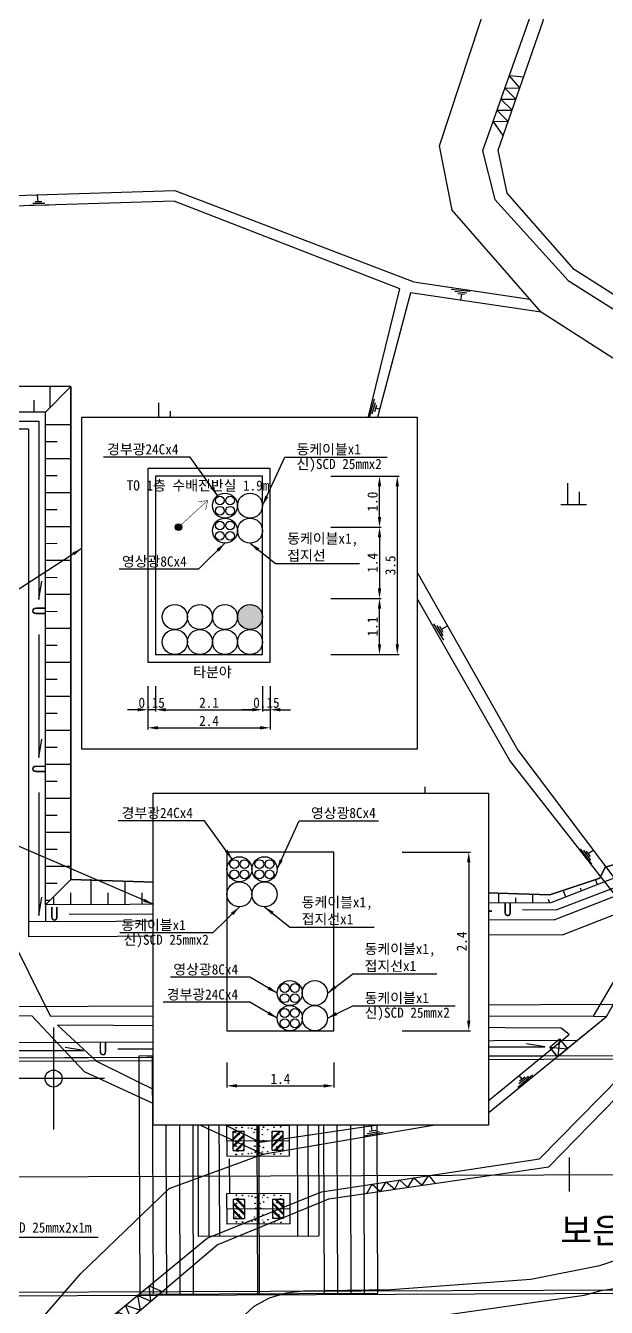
# Model space of a CAD drawing. Extents: x -24986 to -24513, y 27940 to 28142.
# Drawn here: x -24628.6 to -24594.4, y 27994.4 to 28069.8 of the extents above; entities that cross this region are included whole.
import ezdxf
from ezdxf.enums import TextEntityAlignment as Align

# ---------------------------------------------------------------- set-up
doc = ezdxf.new("R2010")
doc.units = 0
doc.header["$MEASUREMENT"] = 0
doc.layers.get('Defpoints').update_dxf_attribs({"linetype": 'CONTINUOUS'})
for name, color, linetype in [('TX-LINE', 2, 'CONTINUOUS'), ('TZ-BASE', 253, 'CONTINUOUS'), ('TZ-DIMS', 1, 'CONTINUOUS'), ('TZ-LINE', 7, 'CONTINUOUS'), ('TZ-TEXT', 6, 'CONTINUOUS')]:
    doc.layers.add(name, color=color, linetype=linetype)
doc.styles.get("Standard").update_dxf_attribs({"font": 'GulimChe.ttf'})
doc.dimstyles.new('D200', dxfattribs={"dimscale": 0.2, "dimtxt": 3, "dimasz": 3, "dimexe": 0.5, "dimexo": 0.5, "dimgap": 0.5, "dimtad": 1, "dimdec": 0, "dimzin": 1, "dimdsep": 46, "dimlunit": 6, "dimtxsty": 'Standard', "dimcen": 1, "dimclrd": 1, "dimclre": 1, "dimclrt": 3, "dimadec": 0, "dimazin": 0, "dimtfac": 1, "dimtdec": 0, "dimtix": 1, "dimtmove": 2, "dimatfit": 3, "dimfxl": 0, "dimtvp": 2, "dimlwd": -1, "dimlwe": -1, "dimarcsym": 0})
doc.dimstyles.new('지시선200', dxfattribs={"dimscale": 0.2, "dimtxt": 3, "dimasz": 3, "dimexe": 0.5, "dimexo": 0.5, "dimgap": 0.5, "dimtad": 1, "dimdec": 0, "dimzin": 1, "dimdsep": 46, "dimlunit": 6, "dimtxsty": 'Standard', "dimcen": 1, "dimclrd": 6, "dimclre": 6, "dimclrt": 3, "dimadec": 0, "dimazin": 0, "dimtfac": 1, "dimtdec": 0, "dimtix": 1, "dimtmove": 2, "dimatfit": 3, "dimfxl": 0, "dimtvp": 2, "dimlwd": -1, "dimlwe": -1, "dimarcsym": 0})

# ---------------------------------------------------------------- blocks, each defined once
blk = doc.blocks.new('*D15')
at = {"layer": 'Defpoints', "color": 0}
for p in [(-24610.713, 28036.085), (-24607.75, 28036.085), (-24610.713, 28032.785)]:
    blk.add_point(p, dxfattribs=at)
at = {"layer": 'TZ-DIMS', "color": 1}
for p, q in [((-24610.613, 28036.085), (-24607.65, 28036.085)), ((-24607.75, 28033.385), (-24607.75, 28035.485)), ((-24610.613, 28032.785), (-24607.65, 28032.785))]:
    blk.add_line(p, q, dxfattribs=at)
for points in [[(-24607.85, 28035.485), (-24607.65, 28035.485), (-24607.75, 28036.085)], [(-24607.85, 28033.385), (-24607.65, 28033.385), (-24607.75, 28032.785)]]:
    blk.add_solid(points, dxfattribs=at)
at = {"layer": 'TZ-DIMS', "color": 3, "insert": (-24608.158, 28034.435), "char_height": 0.6, "width": 1.13871, "attachment_point": 5, "rotation": 90}
blk.add_mtext('1.1', dxfattribs=at)
blk = doc.blocks.new('*D16')
at = {"layer": 'Defpoints', "color": 0}
for p in [(-24610.713, 28043.285), (-24607.75, 28043.285), (-24610.713, 28040.291)]:
    blk.add_point(p, dxfattribs=at)
at = {"layer": 'TZ-DIMS', "color": 1}
for p, q in [((-24610.613, 28043.285), (-24607.65, 28043.285)), ((-24607.75, 28040.891), (-24607.75, 28042.685)), ((-24610.613, 28040.291), (-24607.65, 28040.291))]:
    blk.add_line(p, q, dxfattribs=at)
for points in [[(-24607.85, 28042.685), (-24607.65, 28042.685), (-24607.75, 28043.285)], [(-24607.85, 28040.891), (-24607.65, 28040.891), (-24607.75, 28040.291)]]:
    blk.add_solid(points, dxfattribs=at)
at = {"layer": 'TZ-DIMS', "color": 3, "insert": (-24608.158, 28041.788), "char_height": 0.6, "attachment_point": 5, "rotation": 90}
blk.add_mtext('1.0', dxfattribs=at)
blk = doc.blocks.new('*D17')
at = {"layer": 'Defpoints', "color": 0}
for p in [(-24610.713, 28040.285), (-24610.713, 28036.085), (-24607.75, 28036.085)]:
    blk.add_point(p, dxfattribs=at)
at = {"layer": 'TZ-DIMS', "color": 1}
for p, q in [((-24610.613, 28040.285), (-24607.65, 28040.285)), ((-24607.75, 28039.685), (-24607.75, 28036.685)), ((-24610.613, 28036.085), (-24607.65, 28036.085))]:
    blk.add_line(p, q, dxfattribs=at)
for points in [[(-24607.85, 28039.685), (-24607.65, 28039.685), (-24607.75, 28040.285)], [(-24607.85, 28036.685), (-24607.65, 28036.685), (-24607.75, 28036.085)]]:
    blk.add_solid(points, dxfattribs=at)
at = {"layer": 'TZ-DIMS', "color": 3, "insert": (-24608.158, 28038.185), "char_height": 0.6, "width": 1.13871, "attachment_point": 5, "rotation": 90}
blk.add_mtext('1.4', dxfattribs=at)
blk = doc.blocks.new('*D18')
at = {"layer": 'Defpoints', "color": 0}
for p in [(-24610.713, 28043.285), (-24610.713, 28032.785), (-24606.703, 28032.785)]:
    blk.add_point(p, dxfattribs=at)
at = {"layer": 'TZ-DIMS', "color": 1}
for p, q in [((-24610.613, 28043.285), (-24606.603, 28043.285)), ((-24606.703, 28042.685), (-24606.703, 28033.385)), ((-24610.613, 28032.785), (-24606.603, 28032.785))]:
    blk.add_line(p, q, dxfattribs=at)
for points in [[(-24606.803, 28042.685), (-24606.603, 28042.685), (-24606.703, 28043.285)], [(-24606.803, 28033.385), (-24606.603, 28033.385), (-24606.703, 28032.785)]]:
    blk.add_solid(points, dxfattribs=at)
at = {"layer": 'TZ-DIMS', "color": 3, "insert": (-24607.11, 28038.035), "char_height": 0.6, "attachment_point": 5, "rotation": 90}
blk.add_mtext('3.5', dxfattribs=at)
blk = doc.blocks.new('*D19')
at = {"layer": 'Defpoints', "color": 0}
for p in [(-24621.384, 28031.019), (-24620.934, 28031.019), (-24621.384, 28029.54)]:
    blk.add_point(p, dxfattribs=at)
at = {"layer": 'TZ-LINE', "color": 1}
for p, q in [((-24621.384, 28030.919), (-24621.384, 28029.44)), ((-24620.934, 28030.919), (-24620.934, 28029.44)), ((-24621.984, 28029.54), (-24622.584, 28029.54)), ((-24620.934, 28029.54), (-24621.384, 28029.54)), ((-24620.334, 28029.54), (-24619.734, 28029.54))]:
    blk.add_line(p, q, dxfattribs=at)
for points in [[(-24621.984, 28029.64), (-24621.984, 28029.44), (-24621.384, 28029.54)], [(-24620.334, 28029.64), (-24620.334, 28029.44), (-24620.934, 28029.54)]]:
    blk.add_solid(points, dxfattribs=at)
at = {"layer": 'TZ-LINE', "color": 3, "insert": (-24621.159, 28029.948), "char_height": 0.6, "attachment_point": 5}
blk.add_mtext('0.15', dxfattribs=at)
blk = doc.blocks.new('*D20')
at = {"layer": 'Defpoints', "color": 0}
for p in [(-24620.934, 28031.019), (-24614.634, 28031.019), (-24614.634, 28029.54)]:
    blk.add_point(p, dxfattribs=at)
at = {"layer": 'TZ-LINE', "color": 1}
for p, q in [((-24620.934, 28030.919), (-24620.934, 28029.44)), ((-24614.634, 28030.919), (-24614.634, 28029.44)), ((-24620.334, 28029.54), (-24615.234, 28029.54))]:
    blk.add_line(p, q, dxfattribs=at)
for points in [[(-24620.334, 28029.64), (-24620.334, 28029.44), (-24620.934, 28029.54)], [(-24615.234, 28029.64), (-24615.234, 28029.44), (-24614.634, 28029.54)]]:
    blk.add_solid(points, dxfattribs=at)
at = {"layer": 'TZ-LINE', "color": 3, "insert": (-24617.784, 28029.948), "char_height": 0.6, "attachment_point": 5}
blk.add_mtext('2.1', dxfattribs=at)
blk = doc.blocks.new('*D21')
at = {"layer": 'Defpoints', "color": 0}
for p in [(-24614.634, 28031.019), (-24614.184, 28031.019), (-24614.184, 28029.54)]:
    blk.add_point(p, dxfattribs=at)
at = {"layer": 'TZ-LINE', "color": 1}
for p, q in [((-24614.634, 28030.919), (-24614.634, 28029.44)), ((-24614.184, 28030.919), (-24614.184, 28029.44)), ((-24615.234, 28029.54), (-24615.834, 28029.54)), ((-24614.634, 28029.54), (-24614.184, 28029.54)), ((-24613.584, 28029.54), (-24612.984, 28029.54))]:
    blk.add_line(p, q, dxfattribs=at)
for points in [[(-24615.234, 28029.64), (-24615.234, 28029.44), (-24614.634, 28029.54)], [(-24613.584, 28029.64), (-24613.584, 28029.44), (-24614.184, 28029.54)]]:
    blk.add_solid(points, dxfattribs=at)
at = {"layer": 'TZ-LINE', "color": 3, "insert": (-24614.409, 28029.948), "char_height": 0.6, "attachment_point": 5}
blk.add_mtext('0.15', dxfattribs=at)
blk = doc.blocks.new('*D22')
at = {"layer": 'Defpoints', "color": 0}
for p in [(-24621.384, 28031.019), (-24614.184, 28031.019), (-24614.184, 28028.476)]:
    blk.add_point(p, dxfattribs=at)
at = {"layer": 'TZ-LINE', "color": 1}
for p, q in [((-24621.384, 28030.919), (-24621.384, 28028.376)), ((-24614.184, 28030.919), (-24614.184, 28028.376)), ((-24620.784, 28028.476), (-24614.784, 28028.476))]:
    blk.add_line(p, q, dxfattribs=at)
for points in [[(-24620.784, 28028.576), (-24620.784, 28028.376), (-24621.384, 28028.476)], [(-24614.784, 28028.576), (-24614.784, 28028.376), (-24614.184, 28028.476)]]:
    blk.add_solid(points, dxfattribs=at)
at = {"layer": 'TZ-LINE', "color": 3, "insert": (-24617.784, 28028.884), "char_height": 0.6, "attachment_point": 5}
blk.add_mtext('2.4', dxfattribs=at)
blk = doc.blocks.new('*D23')
at = {"layer": 'Defpoints', "color": 0}
for p in [(-24606.51, 28021.149), (-24606.51, 28010.649), (-24602.5, 28010.649)]:
    blk.add_point(p, dxfattribs=at)
at = {"layer": 'TZ-DIMS', "color": 1}
for p, q in [((-24606.41, 28021.149), (-24602.4, 28021.149)), ((-24602.5, 28020.549), (-24602.5, 28011.249)), ((-24606.41, 28010.649), (-24602.4, 28010.649))]:
    blk.add_line(p, q, dxfattribs=at)
for points in [[(-24602.6, 28020.549), (-24602.4, 28020.549), (-24602.5, 28021.149)], [(-24602.6, 28011.249), (-24602.4, 28011.249), (-24602.5, 28010.649)]]:
    blk.add_solid(points, dxfattribs=at)
at = {"layer": 'TZ-DIMS', "color": 3, "insert": (-24602.908, 28015.899), "char_height": 0.6, "attachment_point": 5, "rotation": 90}
blk.add_mtext('2.4', dxfattribs=at)
blk = doc.blocks.new('*D24')
at = {"layer": 'Defpoints', "color": 0}
for p in [(-24616.731, 28008.884), (-24610.431, 28008.884), (-24610.431, 28007.405)]:
    blk.add_point(p, dxfattribs=at)
at = {"layer": 'TZ-LINE', "color": 1}
for p, q in [((-24616.731, 28008.784), (-24616.731, 28007.305)), ((-24610.431, 28008.784), (-24610.431, 28007.305)), ((-24616.131, 28007.405), (-24611.031, 28007.405))]:
    blk.add_line(p, q, dxfattribs=at)
for points in [[(-24616.131, 28007.505), (-24616.131, 28007.305), (-24616.731, 28007.405)], [(-24611.031, 28007.505), (-24611.031, 28007.305), (-24610.431, 28007.405)]]:
    blk.add_solid(points, dxfattribs=at)
at = {"layer": 'TZ-LINE', "color": 3, "insert": (-24613.581, 28007.813), "char_height": 0.6, "attachment_point": 5}
blk.add_mtext('1.4', dxfattribs=at)

msp = doc.modelspace()

# ---------------------------------------------------------------- linework, layer by layer
at = {"layer": 'TZ-BASE'}
for p, q in [((-24625.913, 28048.558), (-24657.913, 28048.558)), ((-24625.913, 28048.558), (-24657.913, 28048.558)), ((-24627.413, 28047.058), (-24625.913, 28048.558)), ((-24625.913, 28019.555), (-24625.913, 28048.558)), ((-24625.913, 28048.558), (-24625.913, 28019.546)), ((-24629.161, 28046.531), (-24627.8, 28046.531)), ((-24627.803, 28046.531), (-24627.797, 28036.02)), ((-24628.413, 28046.058), (-24655.413, 28046.058)), ((-24628.413, 28046.058), (-24628.413, 28016.177)), ((-24627.797, 28036.02), (-24627.621, 28037.11)), ((-24610.853, 28036.67), (-24624.189, 28036.67)), ((-24610.853, 28036.085), (-24624.189, 28036.085)), ((-24627.801, 28033.965), (-24627.797, 28026.72)), ((-24627.797, 28026.72), (-24627.621, 28027.81)), ((-24627.801, 28024.665), (-24627.797, 28017.42)), ((-24594.464, 28020.283), (-24588.437, 28022.056)), ((-24588.927, 28021.911), (-24594.464, 28020.283)), ((-24597.353, 28017.757), (-24590.48, 28020.399)), ((-24594.464, 28020.283), (-24594.791, 28019.628)), ((-24594.791, 28019.628), (-24594.464, 28020.283)), ((-24627.413, 28018.066), (-24625.913, 28019.546)), ((-24597.737, 28018.647), (-24625.913, 28019.555)), ((-24625.913, 28019.555), (-24597.737, 28018.647)), ((-24594.791, 28019.628), (-24597.737, 28018.647)), ((-24597.737, 28018.647), (-24594.791, 28019.628)), ((-24627.797, 28017.42), (-24627.621, 28018.51)), ((-24627.413, 28018.065), (-24627.413, 28017.066)), ((-24618.768, 28017.517), (-24619.858, 28017.693)), ((-24617.264, 28017.671), (-24610.019, 28017.675)), ((-24610.019, 28017.675), (-24611.109, 28017.851)), ((-24608.382, 28017.671), (-24601.137, 28017.675)), ((-24601.137, 28017.675), (-24602.227, 28017.851)), ((-24599.341, 28017.777), (-24597.353, 28017.757)), ((-24597.47, 28017.176), (-24628.413, 28017.061)), ((-24626.013, 28017.513), (-24618.768, 28017.517)), ((-24596.982, 28016.293), (-24628.413, 28016.176)), ((-24597.205, 28009.194), (-24594.402, 28011.489)), ((-24596.699, 28009.608), (-24594.402, 28011.489)), ((-24626.93, 28010.835), (-24626.931, 28004.835)), ((-24597.737, 28009.682), (-24597.16, 28010.162)), ((-24597.737, 28009.682), (-24597.16, 28010.162)), ((-24597.16, 28010.162), (-24597.257, 28009.105)), ((-24597.16, 28010.162), (-24596.699, 28009.608)), ((-24597.16, 28010.162), (-24596.681, 28009.585)), ((-24737.938, 28008.652), (-24513.199, 28009.491)), ((-24596.14, 28010.066), (-24638.426, 28009.908)), ((-24632.41, 28009.481), (-24625.165, 28009.485)), ((-24625.165, 28009.485), (-24626.255, 28009.661)), ((-24623.158, 28009.587), (-24615.913, 28009.591)), ((-24615.913, 28009.591), (-24617.003, 28009.767)), ((-24614.144, 28009.639), (-24606.9, 28009.644)), ((-24606.9, 28009.644), (-24607.989, 28009.82)), ((-24605.262, 28009.692), (-24598.018, 28009.696)), ((-24598.018, 28009.696), (-24599.107, 28009.872)), ((-24597.737, 28009.682), (-24596.681, 28009.585)), ((-24597.331, 28009.194), (-24597.737, 28009.682)), ((-24597.257, 28009.105), (-24597.737, 28009.682)), ((-24596.681, 28009.585), (-24597.257, 28009.105)), ((-24737.937, 28008.452), (-24513.199, 28009.291)), ((-24638.712, 28009.022), (-24597.331, 28009.194)), ((-24638.712, 28009.022), (-24597.205, 28009.194)), ((-24607.911, 28009.197), (-24621.911, 28009.145)), ((-24621.911, 28009.145), (-24621.859, 27995.145)), ((-24621.123, 28009.148), (-24621.071, 27995.148)), ((-24620.336, 28009.151), (-24620.284, 27995.151)), ((-24619.548, 28009.154), (-24619.496, 27995.154)), ((-24618.761, 28009.157), (-24618.709, 27995.157)), ((-24618.761, 28009.157), (-24618.709, 27995.157)), ((-24614.909, 27995.171), (-24614.961, 28009.171)), ((-24614.809, 27995.171), (-24614.861, 28009.171)), ((-24611.061, 28009.185), (-24611.009, 27995.186)), ((-24611.061, 28009.185), (-24611.009, 27995.186)), ((-24610.273, 28009.188), (-24610.221, 27995.188)), ((-24609.486, 28009.191), (-24609.434, 27995.191)), ((-24608.699, 28009.194), (-24608.646, 27995.194)), ((-24607.859, 27995.197), (-24607.911, 28009.197)), ((-24623.931, 28007.835), (-24629.931, 28007.836)), ((-24611.348, 28005.784), (-24618.448, 28005.758)), ((-24618.448, 28005.758), (-24618.421, 27998.558)), ((-24617.823, 28005.76), (-24617.796, 27998.56)), ((-24617.198, 28005.763), (-24617.171, 27998.563)), ((-24612.598, 28005.78), (-24612.571, 27998.58)), ((-24611.973, 28005.782), (-24611.946, 27998.582)), ((-24611.348, 28005.784), (-24611.321, 27998.584)), ((-24613.046, 28005.078), (-24616.746, 28005.064)), ((-24616.746, 28005.064), (-24616.739, 28003.264)), ((-24614.896, 28005.071), (-24614.889, 28003.271)), ((-24613.039, 28003.278), (-24613.046, 28005.078)), ((-24616.742, 28004.164), (-24613.042, 28004.178)), ((-24616.369, 28004.731), (-24615.719, 28004.733)), ((-24616.365, 28003.601), (-24616.369, 28004.731)), ((-24616.369, 28004.731), (-24616.369, 28004.73)), ((-24616.285, 28004.731), (-24616.369, 28004.646)), ((-24615.945, 28004.732), (-24616.368, 28004.306)), ((-24615.861, 28004.733), (-24616.367, 28004.222)), ((-24615.719, 28004.535), (-24616.366, 28003.883)), ((-24615.718, 28004.451), (-24616.366, 28003.799)), ((-24615.717, 28004.111), (-24616.224, 28003.601)), ((-24615.715, 28003.603), (-24615.719, 28004.733)), ((-24614.069, 28004.739), (-24613.419, 28004.742)), ((-24613.985, 28004.74), (-24614.069, 28004.655)), ((-24614.069, 28004.739), (-24614.069, 28004.739)), ((-24614.065, 28003.609), (-24614.069, 28004.739)), ((-24613.645, 28004.741), (-24614.068, 28004.315)), ((-24613.561, 28004.741), (-24614.068, 28004.231)), ((-24613.419, 28004.544), (-24614.066, 28003.891)), ((-24613.418, 28004.46), (-24614.066, 28003.807)), ((-24613.417, 28004.12), (-24613.924, 28003.61)), ((-24613.415, 28003.612), (-24613.419, 28004.742)), ((-24616.365, 28003.601), (-24615.715, 28003.603)), ((-24615.717, 28004.027), (-24616.139, 28003.601)), ((-24615.715, 28003.688), (-24615.8, 28003.603)), ((-24615.715, 28003.603), (-24615.716, 28003.603)), ((-24614.065, 28003.609), (-24613.415, 28003.612)), ((-24613.417, 28004.036), (-24613.839, 28003.61)), ((-24613.416, 28003.696), (-24613.5, 28003.611)), ((-24613.415, 28003.612), (-24613.416, 28003.612)), ((-24616.739, 28003.264), (-24613.039, 28003.278)), ((-24655.389, 28001.96), (-24513.199, 28002.491)), ((-24616.731, 28001.064), (-24613.031, 28001.078)), ((-24616.724, 27999.264), (-24616.731, 28001.064)), ((-24614.874, 27999.271), (-24614.881, 28001.071)), ((-24613.031, 28001.078), (-24613.024, 27999.278)), ((-24616.354, 28000.731), (-24615.704, 28000.733)), ((-24616.354, 28000.731), (-24616.35, 27999.601)), ((-24615.701, 27999.885), (-24616.354, 28000.533)), ((-24615.701, 27999.801), (-24616.353, 28000.449)), ((-24615.703, 28000.225), (-24616.213, 28000.731)), ((-24615.703, 28000.309), (-24616.129, 28000.731)), ((-24615.704, 28000.648), (-24615.789, 28000.733)), ((-24615.704, 28000.733), (-24615.705, 28000.733)), ((-24615.704, 28000.733), (-24615.7, 27999.603)), ((-24614.054, 28000.739), (-24613.404, 28000.742)), ((-24614.054, 28000.739), (-24614.05, 27999.609)), ((-24613.401, 27999.894), (-24614.054, 28000.541)), ((-24613.401, 27999.81), (-24614.053, 28000.457)), ((-24613.403, 28000.233), (-24613.913, 28000.74)), ((-24613.403, 28000.318), (-24613.829, 28000.74)), ((-24613.404, 28000.657), (-24613.489, 28000.741)), ((-24613.404, 28000.741), (-24613.405, 28000.742)), ((-24613.404, 28000.742), (-24613.4, 27999.612)), ((-24616.727, 28000.164), (-24613.027, 28000.178)), ((-24615.842, 27999.603), (-24616.352, 28000.109)), ((-24615.926, 27999.602), (-24616.352, 28000.025)), ((-24616.266, 27999.601), (-24616.351, 27999.685)), ((-24616.35, 27999.601), (-24615.7, 27999.603)), ((-24616.35, 27999.601), (-24616.35, 27999.601)), ((-24613.542, 27999.611), (-24614.052, 28000.118)), ((-24613.626, 27999.611), (-24614.052, 28000.033)), ((-24613.966, 27999.61), (-24614.051, 27999.694)), ((-24614.05, 27999.609), (-24613.4, 27999.612)), ((-24614.05, 27999.609), (-24614.05, 27999.61)), ((-24613.024, 27999.278), (-24616.724, 27999.264)), ((-24618.421, 27998.558), (-24611.321, 27998.584)), ((-24737.886, 27994.852), (-24513.199, 27995.691)), ((-24737.886, 27994.652), (-24513.199, 27995.491)), ((-24621.859, 27995.145), (-24607.859, 27995.197))]:
    msp.add_line(p, q, dxfattribs=at)
at = {"layer": 'TZ-BASE', "linetype": 'Continuous'}
for p, q in [((-24616.596, 28003.11), (-24616.588, 28001.11)), ((-24596.596, 28003.185), (-24596.588, 28001.185))]:
    msp.add_line(p, q, dxfattribs=at)
at = {"layer": 'TZ-BASE'}
for points in [[(-24559.103, 28083.203), (-24543.084, 28077.942), (-24543.847, 28048.477), (-24543.99, 28044.302), (-24546.482, 28042.865), (-24555.78, 28041.761), (-24563.553, 28041.157), (-24571.463, 28043.34), (-24587.336, 28049.739), (-24596.301, 28055.445), (-24600.246, 28059.946), (-24600.777, 28062.468), (-24598.114, 28070.075), (-24596.873, 28076.823)], [(-24598.243, 28052.932), (-24603.476, 28058.939), (-24604.228, 28062.724), (-24601.247, 28071.792), (-24600.578, 28076.527), (-24614.235, 28079.661), (-24622.023, 28079.51), (-24639.213, 28075.805), (-24649.919, 28071.737), (-24660.696, 28071.584), (-24685.57, 28074.803), (-24699.668, 28070.74), (-24700.962, 28065.713), (-24698.71, 28057.352), (-24697.797, 28042.512), (-24698.175, 28037.151), (-24692.376, 28037.149), (-24684.446, 28012.14), (-24628.211, 28011.527)], [(-24597.685, 28076.707), (-24598.934, 28070.231), (-24601.682, 28062.44), (-24600.959, 28059.561), (-24596.644, 28054.799), (-24587.494, 28049.009), (-24571.076, 28042.536), (-24565.317, 28040.902), (-24563.553, 28041.157)], [(-24600.476, 28063.329), (-24601.067, 28064.184), (-24600.187, 28064.152), (-24600.843, 28064.818), (-24599.952, 28064.824), (-24600.609, 28065.482), (-24599.722, 28065.481), (-24600.385, 28066.117), (-24599.489, 28066.146), (-24600.121, 28066.865), (-24599.262, 28066.795)], [(-24698.73, 28057.425), (-24686.119, 28059.333), (-24663.355, 28060.561), (-24646.745, 28061.603), (-24632.956, 28059.691), (-24619.789, 28060.099), (-24605.733, 28054.715), (-24598.915, 28053.704)], [(-24609.381, 28042.811), (-24606.556, 28054.317), (-24619.843, 28059.461), (-24633.138, 28059.054), (-24646.817, 28060.915), (-24666.652, 28059.832), (-24686.253, 28058.654), (-24698.68, 28056.863)], [(-24627.203, 28059.239), (-24628.327, 28059.208)], [(-24627.44, 28059.334), (-24628.149, 28059.324)], [(-24627.619, 28059.432), (-24628.018, 28059.431)], [(-24627.838, 28059.432), (-24627.867, 28059.804)], [(-24598.243, 28052.932), (-24605.928, 28054.076), (-24608.772, 28043.336), (-24599.615, 28027.154), (-24591.863, 28016.879), (-24586.562, 28026.415), (-24581.395, 28032.454), (-24571.822, 28038.356), (-24570.652, 28039.294)], [(-24603.53, 28054.296), (-24602.414, 28054.163)], [(-24603.309, 28054.168), (-24602.606, 28054.074)], [(-24603.146, 28054.045), (-24602.752, 28053.987)], [(-24602.93, 28054.013), (-24602.979, 28053.631)], [(-24636.819, 27978.413), (-24628.817, 27992.326), (-24625.323, 27996.354), (-24620.12, 28001.352), (-24614.623, 28003.389), (-24601.607, 28005.59), (-24594.402, 28011.489), (-24591.547, 28016.474), (-24586.174, 28026.124), (-24580.97, 28032.206), (-24575.955, 28035.311), (-24571.081, 28038.187), (-24570.597, 28039.434), (-24578.389, 28042.815), (-24589.308, 28047.218), (-24598.243, 28052.932)], [(-24697.844, 28043.281), (-24678.659, 28044.794), (-24668.028, 28049.657), (-24659.625, 28050.975), (-24654.01, 28049.939), (-24648.231, 28045.284), (-24635.998, 28029.348), (-24627.134, 28011.527)], [(-24608.341, 28046.748), (-24608.037, 28047.83)], [(-24620.743, 28046.355), (-24620.743, 28047.605)], [(-24620.043, 28046.355), (-24620.043, 28047.105)], [(-24608.181, 28046.946), (-24607.979, 28047.626)], [(-24608.034, 28047.088), (-24607.915, 28047.469)], [(-24607.969, 28047.297), (-24607.737, 28047.222)], [(-24621.143, 28046.355), (-24619.643, 28046.355)], [(-24627.134, 28011.527), (-24595.159, 28011.508), (-24592.226, 28016.499), (-24600.079, 28026.56), (-24609.381, 28042.811), (-24625.266, 28029.89)], [(-24596.675, 28041.617), (-24596.675, 28042.867)], [(-24595.975, 28041.617), (-24595.975, 28042.367)], [(-24597.075, 28041.617), (-24595.575, 28041.617)], [(-24634.767, 27976.702), (-24628.507, 27986.53), (-24624.204, 27993.244), (-24617.901, 27998.432), (-24611.158, 28001.171), (-24598.339, 28003.109), (-24593.566, 28007.948), (-24589.027, 28014.925), (-24584.873, 28023.15), (-24582.332, 28026.547), (-24578.235, 28030.494), (-24575.95, 28032.219), (-24573.222, 28033.878), (-24569.489, 28035.536), (-24563.392, 28037.668), (-24559.349, 28037.961), (-24544.861, 28039.315), (-24542.567, 28036.605), (-24542.502, 28030.206), (-24542.663, 28022.426), (-24542.969, 28004.529), (-24542.848, 27983.337)], [(-24634.056, 27976.634), (-24623.727, 27992.596), (-24617.301, 27998.043), (-24610.725, 28000.746), (-24597.793, 28002.644), (-24592.969, 28007.589), (-24588.401, 28014.595), (-24584.363, 28022.493), (-24581.539, 28026.425), (-24577.926, 28029.677), (-24575.554, 28031.673), (-24572.721, 28033.234), (-24569.15, 28034.89), (-24563.231, 28036.988), (-24544.384, 28038.751)], [(-24603.96, 28033.629), (-24604.551, 28034.585)], [(-24603.997, 28033.882), (-24604.361, 28034.49)], [(-24604.002, 28034.085), (-24604.203, 28034.43)], [(-24604.112, 28034.275), (-24603.758, 28034.467)], [(-24605.062, 28023.758), (-24605.062, 28025.008)], [(-24604.362, 28023.758), (-24604.362, 28024.508)], [(-24605.462, 28023.758), (-24603.962, 28023.758)], [(-24595.261, 28020.443), (-24595.929, 28021.347)], [(-24595.319, 28020.691), (-24595.732, 28021.267)], [(-24595.341, 28020.894), (-24595.569, 28021.221)], [(-24595.466, 28021.074), (-24595.175, 28021.267)], [(-24597.47, 28017.176), (-24589.399, 28020.333)], [(-24596.982, 28016.293), (-24590.163, 28018.96)], [(-24513.199, 28012.491), (-24683.427, 28011.855)], [(-24614.609, 28003.392), (-24625.107, 28008.236), (-24628.211, 28011.527)], [(-24596.595, 28010.426), (-24597.055, 28010.796), (-24626.709, 28010.967), (-24624.403, 28008.86), (-24614.778, 28004.096), (-24602.028, 28005.965), (-24596.595, 28010.426)], [(-24610.067, 28011.397), (-24608.944, 28011.457)], [(-24609.827, 28011.308), (-24609.119, 28011.337)], [(-24609.646, 28011.215), (-24609.247, 28011.226)], [(-24609.427, 28011.221), (-24609.376, 28010.858)], [(-24595.159, 28011.508), (-24594.402, 28011.489)], [(-24598.746, 28008.025), (-24599.617, 28007.314)], [(-24598.991, 28007.955), (-24599.547, 28007.515)], [(-24599.366, 28007.79), (-24599.539, 28008.01)], [(-24599.193, 28007.923), (-24599.509, 28007.68)], [(-24618.534, 28005.311), (-24619.57, 28005.748)], [(-24618.711, 28005.495), (-24619.36, 28005.78)], [(-24618.833, 28005.658), (-24619.196, 28005.823)], [(-24619.033, 28005.749), (-24618.859, 28006.11)], [(-24608.185, 28004.739), (-24608.215, 28005.021)], [(-24607.528, 28004.648), (-24608.634, 28004.443)], [(-24607.777, 28004.704), (-24608.476, 28004.585)], [(-24607.969, 28004.773), (-24608.363, 28004.712)], [(-24608.502, 28001.072), (-24608.185, 28001.62), (-24607.701, 28001.19), (-24607.36, 28001.745), (-24606.852, 28001.314), (-24606.568, 28001.865), (-24606.092, 28001.426), (-24605.731, 28001.991), (-24605.246, 28001.55), (-24604.841, 28002.126), (-24604.484, 28001.662)], [(-24593.807, 27997.137), (-24594.798, 27996.801), (-24598.841, 27996.007), (-24607.093, 27995.392), (-24612.216, 27995.329), (-24613.253, 27995.201), (-24614.241, 27994.898), (-24615.146, 27994.415), (-24615.903, 27993.712)], [(-24623.028, 27993.188), (-24623.16, 27994.103), (-24622.389, 27993.73), (-24622.692, 27994.488), (-24621.822, 27994.21), (-24621.981, 27995.074), (-24621.21, 27994.729), (-24621.311, 27995.625), (-24620.535, 27995.301)], [(-24604.118, 27993.878), (-24595.699, 27995.089), (-24594.715, 27995.358), (-24593.707, 27995.523)]]:
    msp.add_lwpolyline(points, dxfattribs=at)
at = {"layer": 'TZ-BASE', "flags": 128}
for points in [[(-24627.14, 28047.331), (-24627.14, 28048.558)], [(-24685.913, 28022.058), (-24656.913, 28022.058), (-24655.413, 28008.953), (-24597.205, 28009.194), (-24594.402, 28011.489), (-24588.634, 28021.705), (-24597.66, 28018.176), (-24627.413, 28018.065), (-24627.413, 28047.058), (-24656.413, 28047.058), (-24656.413, 28042.558), (-24684.413, 28042.558), (-24684.413, 28023.558)], [(-24628.08, 28047.058), (-24628.077, 28047.758)], [(-24627.413, 28046.332), (-24625.913, 28046.332)], [(-24627.413, 28045.332), (-24626.713, 28045.329)], [(-24627.413, 28044.332), (-24625.913, 28044.332)], [(-24627.413, 28043.332), (-24626.713, 28043.329)], [(-24627.413, 28042.332), (-24625.913, 28042.332)], [(-24627.413, 28041.332), (-24626.713, 28041.329)], [(-24627.413, 28040.332), (-24625.913, 28040.332)], [(-24627.413, 28039.332), (-24626.713, 28039.329)], [(-24627.413, 28038.332), (-24625.913, 28038.332)], [(-24627.413, 28037.332), (-24626.713, 28037.329)], [(-24627.413, 28036.332), (-24625.913, 28036.332)], [(-24627.413, 28035.332), (-24626.713, 28035.329)], [(-24627.413, 28034.332), (-24625.913, 28034.332)], [(-24627.413, 28033.332), (-24626.713, 28033.329)], [(-24627.413, 28032.332), (-24625.913, 28032.332)], [(-24627.413, 28031.332), (-24626.713, 28031.329)], [(-24627.413, 28030.332), (-24625.913, 28030.332)], [(-24627.413, 28029.332), (-24626.713, 28029.329)], [(-24627.413, 28028.332), (-24625.913, 28028.332)], [(-24627.413, 28027.332), (-24626.713, 28027.329)], [(-24627.413, 28026.332), (-24625.913, 28026.332)], [(-24627.413, 28025.332), (-24626.713, 28025.329)], [(-24627.413, 28024.332), (-24625.913, 28024.332)], [(-24627.413, 28023.332), (-24626.713, 28023.329)], [(-24627.413, 28022.332), (-24625.913, 28022.332)], [(-24627.413, 28021.332), (-24626.713, 28021.329)], [(-24627.413, 28020.332), (-24625.913, 28020.332)], [(-24627.413, 28019.332), (-24626.713, 28019.329)], [(-24624.724, 28018.063), (-24624.724, 28019.563)], [(-24622.724, 28018.082), (-24622.724, 28019.452)], [(-24620.724, 28018.09), (-24620.724, 28019.387)], [(-24618.724, 28018.097), (-24618.724, 28019.323)], [(-24616.724, 28018.104), (-24616.724, 28019.259)], [(-24614.724, 28018.063), (-24614.724, 28019.194)], [(-24594.93, 28019.255), (-24595.043, 28019.544)], [(-24626.924, 28018.063), (-24626.924, 28018.489)], [(-24625.924, 28018.063), (-24625.921, 28018.763)], [(-24623.724, 28018.063), (-24623.721, 28018.763)], [(-24621.724, 28018.086), (-24621.721, 28018.763)], [(-24619.724, 28018.093), (-24619.721, 28018.763)], [(-24617.724, 28018.101), (-24617.721, 28018.763)], [(-24615.721, 28018.108), (-24615.728, 28018.594)], [(-24613.724, 28018.116), (-24613.725, 28018.537)], [(-24612.724, 28018.119), (-24612.724, 28019.13)], [(-24611.722, 28018.123), (-24611.704, 28018.516)], [(-24610.724, 28018.127), (-24610.724, 28019.065)], [(-24609.722, 28018.131), (-24609.712, 28018.532)], [(-24608.724, 28018.134), (-24608.724, 28019.001)], [(-24607.724, 28018.138), (-24607.722, 28018.451)], [(-24606.724, 28018.142), (-24606.724, 28018.936)], [(-24605.724, 28018.146), (-24605.722, 28018.454)], [(-24604.724, 28018.149), (-24604.724, 28018.872)], [(-24603.724, 28018.153), (-24603.722, 28018.458)], [(-24602.724, 28018.157), (-24602.724, 28018.808)], [(-24601.724, 28018.16), (-24601.722, 28018.469)], [(-24600.724, 28018.164), (-24600.724, 28018.743)], [(-24599.724, 28018.168), (-24599.722, 28018.473)], [(-24598.724, 28018.172), (-24598.724, 28018.679)], [(-24596.79, 28018.52), (-24596.943, 28018.911)], [(-24595.859, 28018.888), (-24595.914, 28019.03)], [(-24627.413, 28018.332), (-24627.144, 28018.332)], [(-24597.719, 28018.152), (-24597.805, 28018.375)]]:
    msp.add_lwpolyline(points, dxfattribs=at)
at = {"layer": 'TZ-BASE'}
for centre, radius in [((-24626.931, 28007.835), 0.5), ((-24616.188, 28004.938), 0.0197), ((-24615.833, 28004.957), 0.0197), ((-24615.469, 28004.923), 0.0158), ((-24615.271, 28004.907), 0.0158), ((-24615.064, 28004.837), 0.0211), ((-24614.943, 28004.999), 0.0158), ((-24614.656, 28004.831), 0.00789), ((-24614.576, 28004.973), 0.0197), ((-24614.34, 28004.824), 0.0158), ((-24613.957, 28004.964), 0.0197), ((-24613.568, 28004.987), 0.0197), ((-24616.22, 28004.657), 0.0118), ((-24616.142, 28004.137), 0.0197), ((-24616.018, 28004.524), 0.0118), ((-24615.961, 28004.177), 0.0126), ((-24615.13, 28004.663), 0.0118), ((-24615.052, 28004.142), 0.0197), ((-24614.927, 28004.53), 0.0118), ((-24614.846, 28004.664), 0.0118), ((-24614.768, 28004.144), 0.0197), ((-24614.644, 28004.531), 0.0118), ((-24614.587, 28004.184), 0.0126), ((-24613.788, 28004.225), 0.0126), ((-24613.734, 28004.572), 0.0118), ((-24613.728, 28004.203), 0.0126), ((-24613.674, 28004.55), 0.0118), ((-24613.607, 28004.186), 0.0197), ((-24613.546, 28004.164), 0.0197), ((-24613.533, 28004.707), 0.0118), ((-24613.473, 28004.685), 0.0118), ((-24616.182, 28003.36), 0.0197), ((-24616.179, 28003.848), 0.0197), ((-24616.181, 28003.574), 0.00789), ((-24616.085, 28003.556), 0.00789), ((-24615.96, 28003.766), 0.0168), ((-24615.827, 28003.379), 0.0197), ((-24615.463, 28003.415), 0.0158), ((-24615.266, 28003.432), 0.0158), ((-24615.089, 28003.854), 0.0197), ((-24615.059, 28003.504), 0.0211), ((-24614.937, 28003.342), 0.0158), ((-24614.869, 28003.772), 0.0168), ((-24614.805, 28003.855), 0.0197), ((-24614.651, 28003.513), 0.00789), ((-24614.586, 28003.773), 0.0168), ((-24614.57, 28003.371), 0.0197), ((-24614.335, 28003.522), 0.0158), ((-24613.951, 28003.386), 0.0197), ((-24613.786, 28003.814), 0.0168), ((-24613.726, 28003.792), 0.0168), ((-24613.659, 28003.605), 0.00789), ((-24613.599, 28003.583), 0.00789), ((-24613.568, 28003.898), 0.0197), ((-24613.562, 28003.409), 0.0197), ((-24613.507, 28003.876), 0.0197), ((-24616.173, 28000.973), 0.0197), ((-24616.167, 28000.484), 0.0197), ((-24616.171, 28000.759), 0.00789), ((-24616.075, 28000.777), 0.00789), ((-24615.948, 28000.568), 0.0168), ((-24615.818, 28000.957), 0.0197), ((-24615.454, 28000.923), 0.0158), ((-24615.256, 28000.907), 0.0158), ((-24615.076, 28000.487), 0.0197), ((-24615.049, 28000.837), 0.0211), ((-24614.928, 28000.999), 0.0158), ((-24614.857, 28000.57), 0.0168), ((-24614.793, 28000.488), 0.0197), ((-24614.641, 28000.831), 0.00789), ((-24614.574, 28000.571), 0.0168), ((-24614.561, 28000.973), 0.0197), ((-24614.325, 28000.824), 0.0158), ((-24613.942, 28000.964), 0.0197), ((-24613.774, 28000.536), 0.0168), ((-24613.714, 28000.559), 0.0168), ((-24613.649, 28000.746), 0.00789), ((-24613.588, 28000.768), 0.00789), ((-24613.555, 28000.454), 0.0197), ((-24613.552, 28000.943), 0.0197), ((-24613.495, 28000.477), 0.0197), ((-24616.202, 27999.675), 0.0118), ((-24616.128, 28000.196), 0.0197), ((-24616, 27999.81), 0.0118), ((-24615.946, 28000.158), 0.0126), ((-24615.111, 27999.677), 0.0118), ((-24615.044, 27999.504), 0.0211), ((-24615.037, 28000.199), 0.0197), ((-24614.909, 27999.812), 0.0118), ((-24614.828, 27999.678), 0.0118), ((-24614.754, 28000.2), 0.0197), ((-24614.636, 27999.513), 0.00789), ((-24614.626, 27999.813), 0.0118), ((-24614.572, 28000.161), 0.0126), ((-24614.32, 27999.522), 0.0158), ((-24613.773, 28000.126), 0.0126), ((-24613.717, 27999.779), 0.0118), ((-24613.712, 28000.148), 0.0126), ((-24613.656, 27999.801), 0.0118), ((-24613.592, 28000.166), 0.0197), ((-24613.532, 28000.188), 0.0197), ((-24613.514, 27999.645), 0.0118), ((-24613.454, 27999.668), 0.0118), ((-24616.167, 27999.395), 0.0197), ((-24615.812, 27999.379), 0.0197), ((-24615.448, 27999.415), 0.0158), ((-24615.251, 27999.432), 0.0158), ((-24614.922, 27999.342), 0.0158), ((-24614.555, 27999.371), 0.0197), ((-24613.936, 27999.386), 0.0197), ((-24613.547, 27999.365), 0.0197)]:
    msp.add_circle(centre, radius, dxfattribs=at)

# ---------------------------------------------------------------- texts
at = {"layer": 'TZ-BASE', "text_generation_flag": 2}
for rotation, p in [(270.03222, (-24628.183, 28035.356)), (270.03222, (-24628.183, 28026.056)), (0.03222, (-24626.88, 28017.13)), (0.03222, (-24618.131, 28017.289)), (0.03222, (-24609.249, 28017.289)), (0.03222, (-24600.208, 28017.394)), (0.03222, (-24606.129, 28009.31)), (0.03222, (-24624.025, 28009.204)), (0.03222, (-24615.011, 28009.257))]:
    msp.add_text('U', height=0.8, rotation=rotation, dxfattribs=at).set_placement(p, align=Align.CENTER)
at = {"layer": 'TZ-BASE'}
msp.add_text('보은SP방면', height=1.5, rotation=0.2222, dxfattribs=at).set_placement((-24592.384, 27998.919), align=Align.MIDDLE)
at = {"layer": 'TZ-DIMS', "insert": (-24632.772, 27998.606), "char_height": 0.6, "attachment_point": 7}
msp.add_mtext('{\\C6;신)내관 SCD 25mmx2x1m}', dxfattribs=at)

# ---------------------------------------------------------------- leaders
at = {"layer": 'TZ-DIMS', "annotation_type": 0, "has_hookline": 1, "hookline_direction": 0, "text_width": 8.468}
msp.add_leader([(-24633.463, 28001.812), (-24633.463, 27998.506), (-24632.872, 27998.506)], dimstyle='D200', dxfattribs=at)

# ---------------------------------------------------------------- next in the draw order: wipeouts: each hides what was drawn before it
for points in [[(-24625.266, 28046.76), (-24625.266, 28027.223), (-24605.544, 28027.223), (-24605.544, 28046.76)], [(-24621.063, 28024.625), (-24621.063, 28005.088), (-24601.342, 28005.088), (-24601.342, 28024.625)]]:
    msp.add_wipeout(points).dxf.layer = 'TX-LINE'

# ---------------------------------------------------------------- next in the draw order: hatches: boundary and pattern name
at = {"layer": 'TZ-LINE'}
h = msp.add_hatch(color=256, dxfattribs=at)
h.dxf.hatch_style = 1
h.paths.add_polyline_path([(-24619.778, 28040.285, 1), (-24619.378, 28040.285, 1)])
at = {"layer": 'TZ-LINE', "ltscale": 2}
h = msp.add_hatch(color=256, dxfattribs=at)
h.dxf.hatch_style = 1
h.paths.add_polyline_path([(-24614.634, 28034.997, 1), (-24616.109, 28034.997, 1)])

# ---------------------------------------------------------------- next in the draw order: linework, layer by layer
at = {"layer": 'TZ-DIMS'}
for points in [[(-24608.751, 28044.403), (-24607.304, 28044.403)], [(-24604.744, 28012.111), (-24603.296, 28012.111)]]:
    msp.add_lwpolyline(points, dxfattribs=at)
at = {"layer": 'TZ-LINE'}
for points in [[(-24621.384, 28032.335), (-24614.184, 28032.335), (-24614.184, 28043.735), (-24621.384, 28043.735)], [(-24620.934, 28032.785), (-24614.634, 28032.785), (-24614.634, 28043.285), (-24620.934, 28043.285)], [(-24616.731, 28010.649), (-24610.431, 28010.649), (-24610.431, 28021.149), (-24616.731, 28021.149)]]:
    msp.add_lwpolyline(points, close=True, dxfattribs=at)
at = {"layer": 'TZ-LINE', "const_width": 0.03}
for points in [[(-24619.578, 28040.285), (-24617.869, 28041.845)], [(-24618.419, 28041.783), (-24617.869, 28041.845), (-24617.981, 28041.303)]]:
    msp.add_lwpolyline(points, dxfattribs=at)
at = {"layer": 'TZ-LINE', "ltscale": 2}
for centre, radius in [((-24616.846, 28041.551), 0.737), ((-24617.147, 28041.855), 0.259), ((-24616.545, 28041.855), 0.259), ((-24615.371, 28041.551), 0.737), ((-24617.147, 28041.248), 0.259), ((-24616.545, 28041.248), 0.259), ((-24616.846, 28040.077), 0.737), ((-24617.147, 28040.38), 0.259), ((-24616.545, 28040.38), 0.259), ((-24615.371, 28040.077), 0.737), ((-24617.147, 28039.773), 0.259), ((-24616.545, 28039.773), 0.259), ((-24619.795, 28034.997), 0.737), ((-24618.32, 28034.997), 0.737), ((-24616.846, 28034.997), 0.737), ((-24615.371, 28034.997), 0.737), ((-24619.795, 28033.522), 0.737), ((-24618.32, 28033.522), 0.737), ((-24616.846, 28033.522), 0.737), ((-24615.371, 28033.522), 0.737), ((-24615.994, 28020.151), 0.737), ((-24616.295, 28020.455), 0.259), ((-24615.693, 28020.455), 0.259), ((-24614.52, 28020.151), 0.737), ((-24614.821, 28020.455), 0.259), ((-24614.218, 28020.455), 0.259), ((-24616.295, 28019.848), 0.259), ((-24615.693, 28019.848), 0.259), ((-24614.821, 28019.848), 0.259), ((-24614.218, 28019.848), 0.259), ((-24615.994, 28018.677), 0.737), ((-24614.52, 28018.677), 0.737), ((-24613.03, 28012.861), 0.737), ((-24613.332, 28013.165), 0.259), ((-24612.729, 28013.165), 0.259), ((-24611.556, 28012.861), 0.737), ((-24613.332, 28012.558), 0.259), ((-24612.729, 28012.558), 0.259), ((-24613.03, 28011.387), 0.737), ((-24613.332, 28011.69), 0.259), ((-24612.729, 28011.69), 0.259), ((-24611.556, 28011.387), 0.737), ((-24613.332, 28011.083), 0.259), ((-24612.729, 28011.083), 0.259)]:
    msp.add_circle(centre, radius, dxfattribs=at)
at = {"layer": 'TZ-LINE'}
msp.add_circle((-24619.578, 28040.285), 0.2, dxfattribs=at)
at = {"layer": 'TZ-TEXT'}
for points in [[(-24625.266, 28046.76), (-24605.544, 28046.76), (-24605.544, 28027.223), (-24625.266, 28027.223)], [(-24621.063, 28024.625), (-24601.342, 28024.625), (-24601.342, 28005.088), (-24621.063, 28005.088)]]:
    msp.add_lwpolyline(points, close=True, dxfattribs=at)

# ---------------------------------------------------------------- next in the draw order: texts
at = {"layer": 'TZ-DIMS', "char_height": 0.6}
for s, insert, attachment_point in [('경부광24Cx4', (-24619.582, 28044.503), 9), ('동케이블x1', (-24612.635, 28044.503), 7), ('신)SCD 25mmx2', (-24612.635, 28044.303), 1), ('동케이블x1,\\P접지선', (-24613.18, 28038.25), 7), ('영상광8Cx4', (-24619.098, 28037.905), 9), ('타분야', (-24617.583, 28031.727), 5), ('경부광24Cx4', (-24618.73, 28023.103), 9), ('영상광8Cx4', (-24611.784, 28023.103), 7), ('동케이블x1,\\P접지선x1', (-24612.329, 28016.85), 7), ('동케이블x1', (-24619.152, 28016.505), 9), ('신)SCD 25mmx2', (-24617.794, 28016.305), 3), ('동케이블x1,\\P접지선x1', (-24608.628, 28014.098), 7), ('영상광8Cx4', (-24616.074, 28013.895), 9), ('경부광24Cx4', (-24616.074, 28012.42), 9), ('동케이블x1', (-24608.628, 28012.211), 7), ('신)SCD 25mmx2', (-24608.628, 28012.011), 1)]:
    msp.add_mtext(s, dxfattribs=dict(at, insert=insert, attachment_point=attachment_point))
at = {"layer": 'TZ-TEXT'}
msp.add_text('TO 1층 수배전반실 1.9m', height=0.6, rotation=359.94818, dxfattribs=at).set_placement((-24618.43, 28042.745), align=Align.MIDDLE)

# ---------------------------------------------------------------- next in the draw order: dimensions: what is measured, and where the dimension line sits
at = {"layer": 'TZ-DIMS'}
for base, p1, p2, angle, text, picture, middle in [((-24607.75, 28043.285), (-24610.713, 28040.291), (-24610.713, 28043.285), 90, '1.0', '*D16', (-24608.158, 28041.788)), ((-24606.703, 28032.785), (-24610.713, 28043.285), (-24610.713, 28032.785), 90, '3.5', '*D18', (-24607.11, 28038.035)), ((-24607.75, 28036.085), (-24610.713, 28040.285), (-24610.713, 28036.085), 270, '1.4', '*D17', (-24608.158, 28038.185)), ((-24607.75, 28036.085), (-24610.713, 28032.785), (-24610.713, 28036.085), 90, '1.1', '*D15', (-24608.158, 28034.435)), ((-24602.5, 28010.649), (-24606.51, 28021.149), (-24606.51, 28010.649), 90, '2.4', '*D23', (-24602.908, 28015.899))]:
    dim = msp.add_linear_dim(base=base, p1=p1, p2=p2, angle=angle, text=text, dimstyle='D200', dxfattribs=at)
    dim.commit()
    dim.dimension.update_dxf_attribs({"geometry": picture, "text_midpoint": middle})
at = {"layer": 'TZ-LINE'}
for base, p1, p2, text, picture, middle in [((-24621.384, 28029.54), (-24620.934, 28031.019), (-24621.384, 28031.019), '0.15', '*D19', (-24621.159, 28029.948)), ((-24614.184, 28028.476), (-24621.384, 28031.019), (-24614.184, 28031.019), '2.4', '*D22', (-24617.784, 28028.884)), ((-24614.634, 28029.54), (-24620.934, 28031.019), (-24614.634, 28031.019), '2.1', '*D20', (-24617.784, 28029.948)), ((-24614.184, 28029.54), (-24614.634, 28031.019), (-24614.184, 28031.019), '0.15', '*D21', (-24614.409, 28029.948)), ((-24610.431, 28007.405), (-24616.731, 28008.884), (-24610.431, 28008.884), '1.4', '*D24', (-24613.581, 28007.813))]:
    dim = msp.add_linear_dim(base=base, p1=p1, p2=p2, text=text, dimstyle='D200', dxfattribs=at)
    dim.commit()
    dim.dimension.update_dxf_attribs({"geometry": picture, "text_midpoint": middle})

# ---------------------------------------------------------------- next in the draw order: leaders
at = {"layer": 'TZ-DIMS', "annotation_type": 0, "has_hookline": 1}
for points, hookline_direction, text_width in [([(-24617.276, 28042.15), (-24618.892, 28044.403), (-24619.482, 28044.403)], 1, 4.407), ([(-24614.634, 28041.551), (-24613.325, 28044.403), (-24612.735, 28044.403)], 0, 3.884), ([(-24616.846, 28039.339), (-24618.408, 28037.805), (-24618.998, 28037.805)], 1, 3.981), ([(-24615.371, 28039.339), (-24613.871, 28038.15), (-24613.28, 28038.15)], 0, 4.258), ([(-24616.424, 28020.751), (-24618.04, 28023.003), (-24618.63, 28023.003)], 1, 4.407), ([(-24613.782, 28020.151), (-24612.474, 28023.003), (-24611.884, 28023.003)], 0, 3.981), ([(-24615.994, 28017.94), (-24617.556, 28016.405), (-24619.052, 28016.405)], 1, 3.884), ([(-24614.52, 28017.94), (-24613.019, 28016.75), (-24612.429, 28016.75)], 0, 4.258), ([(-24610.818, 28012.861), (-24609.318, 28013.998), (-24608.728, 28013.998)], 0, 4.258), ([(-24613.768, 28012.861), (-24615.384, 28013.795), (-24615.974, 28013.795)], 1, 3.981), ([(-24613.768, 28011.387), (-24615.384, 28012.32), (-24615.974, 28012.32)], 1, 4.407), ([(-24610.818, 28011.387), (-24609.318, 28012.111), (-24608.728, 28012.111)], 0, 3.884)]:
    msp.add_leader(points, dimstyle='D200', dxfattribs=dict(at, hookline_direction=hookline_direction, text_width=text_width))
at = {"layer": 'TZ-TEXT'}
for points in [[(-24625.266, 28039.033), (-24643.883, 28027.039)], [(-24621.063, 28018.088), (-24635.106, 28024.119)]]:
    msp.add_leader(points, dimstyle='지시선200', dxfattribs=at)

doc.saveas('drawing.dxf')
